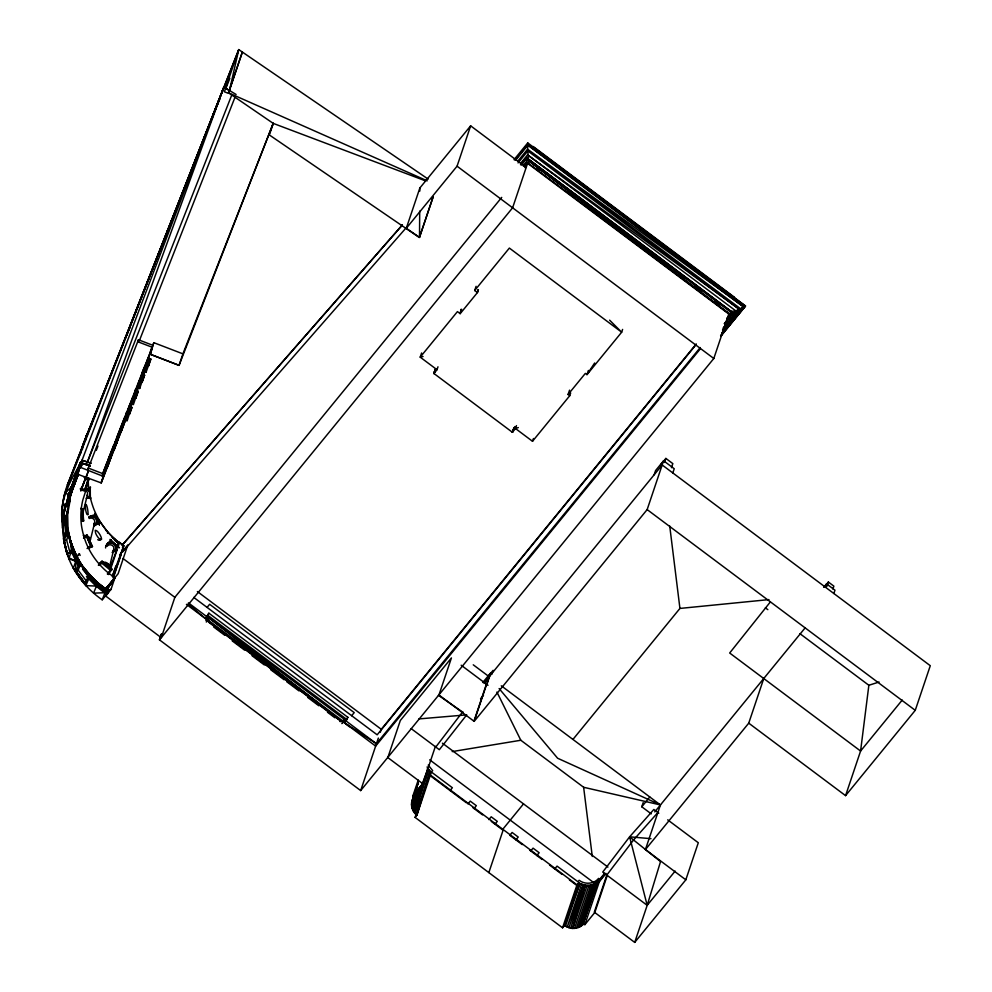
<?xml version="1.0" encoding="UTF-8"?>
<svg xmlns="http://www.w3.org/2000/svg" width="992" height="992" viewBox="0 0 992 992"><rect width="100%" height="100%" fill="white"/><g stroke="black" fill="none" stroke-linecap="round" stroke-linejoin="round"><path stroke-width="1.49" d="M526.194 167.437L470.642 125.835L419.864 187.972L406.286 228.309L419.517 237.361L419.703 211.122M419.839 191.059L419.864 187.972M720.961 335.978L745.463 306.007L527.744 142.922L527.719 144.572L514.984 160.158M97.228 520.44L97.117 521.953A5.134 4.799 18.6 0 1 93.942 525.624M101.482 539.003L101.494 538.557A5.382 1.513 58 0 0 96.534 530.683L95.22 530.311L95.542 532.791A4.898 1.376 57.9 0 0 98.518 537.924A4.898 1.376 57.9 0 0 101.01 538.966L101.556 539.338L99.423 540.293M82.138 449.475L82.733 445.024L124.322 340.888M65.125 518.233C57.908 550.014 76.496 582.081 102.201 599.8L110.992 589.409L114.874 577.89L106.925 571.752A76.88 71.87 18.6 0 1 86.068 542.81A91.624 85.647 18.6 0 1 81.518 525.872A76.88 71.87 18.6 0 1 82.82 500.067L85.548 491.424L81.133 489.862L85.982 477.226M66.724 526.541L66.551 515.009L66.241 520.862L68.039 535.556M80.389 462.322L67.94 496.608L80.724 462.842L90.284 465.992L80.389 462.322L81.803 465.037L81.158 466.972L79.633 467.046L64.939 507.966L65.249 507.061C60.5 523.95 62.682 541.756 69.118 557.851L75.739 561.224L79 566.358L71.188 551.688L72.627 550.833L70.94 545.488L77.178 560.071L81.121 566.544M66.154 515.257L62.608 528.327C62.546 505.474 73.507 484.803 81.108 463.872L71.511 486.861L67.357 502.51M66.526 520.874L64.988 521.259L65.137 518.32L65.77 531.563L63.389 538.631L67.072 553.784L63.724 540.9L65.77 531.563L67.022 512.07M67.605 511.574L68.014 528.947L69.651 536.957L68.994 538.892M145.998 372.397L146.432 364.808L145.576 364.473L143.257 371.343L145.998 372.397L150.846 359.054L148.106 358L145.799 364.87L148.54 365.924L150.846 359.054M148.54 365.924L148.961 358.335L145.799 364.87L153.847 342.686L182.925 353.859L179.056 365.354L149.99 354.169L179.056 365.354L273.259 123.206L182.925 353.846M562.563 927.793L577.009 884.839L578.745 882.719L579.861 883.45L564.299 925.672L562.563 927.793L415.102 817.396L416.838 815.275C412.647 812.014 410.514 806.248 411.94 801.09L418.202 782.477M743.392 306.751L740.491 308.686L527.583 149.197L743.392 306.751L721.816 333.052L743.392 306.751L527.818 145.266L527.583 149.197L517.774 161.2M86.242 579.576L85.833 585.602L95.964 586.074L104.582 592.732L110.992 589.409L105.412 591.505L96.832 584.883L86.316 573.909M528.376 160.94L527.843 150.92L738.68 308.859L734.762 313.646L738.68 308.859L527.57 154.876L520.713 163.271M145.824 372.335L146.432 364.808L148.316 365.527M99.163 565.403L102.04 561.881L111.563 569.594L107.52 574.021M117.924 546.704C122.822 549.159 113.386 547.386 119.598 542.401L123.814 545.65L112.964 577.852M112.89 448.892L114.39 445.061L115.828 445.606L118.135 438.737L116.709 438.191L112.89 448.892L114.328 449.438L115.196 442.023M67.704 502.225L68.398 496.732L69.006 498.616L77.202 476.234L69.006 498.616L71.511 486.861L80.278 462.669L90.284 465.992M799.874 633.628L868.856 685.274L860.585 751.031L845.568 795.646L748.737 723.156L763.753 678.528M99.026 565.018L102.052 561.385L99.026 564.783M102.04 562.427L99.87 565.378M64.381 518.06L62.608 528.327L63.426 517.154L63.128 518.06M70.209 499.819L67.89 512.69L65.856 518.717L63.376 518.221L65.348 505.275L62.831 518.469L65.348 505.275L68.175 505.833L70.209 499.819L67.803 499.348L64.939 507.966L65.559 506.044M66.365 505.325L67.94 496.608L80.278 462.669M66.489 505.362L67.32 500.898L77.984 475.106M66.774 505.064L67.803 499.348M65.856 518.717L68.175 505.833M69.031 501.592L72.614 489.044L68.82 500.824M205.84 620.583L208.382 617.47L345.092 719.882L344.546 722.808L349.382 726.677M460.995 309.355L460.189 313.67L457.436 311.612L420.211 357.157L437.001 369.731L433.926 373.488L512.405 432.289L515.48 428.532L516.472 425.593M477.97 289.689L477.437 292.566L460.189 313.67L461.652 309.318M64.182 515.803L62.831 518.469L65.782 505.362M229.487 90.322L238.762 49.6L428.172 179.118M85.287 440.944L86.651 435.079L79.062 456.543M80.451 453.778L82.249 446.462L82.485 449.252M83.204 511.835L87.457 494.673M90.495 539.45L94.724 522.412M109.554 566.544L113.807 549.407M68.808 497.686L71.511 486.861M115.828 445.606L116.634 442.568L114.328 449.438M606.05 873.468L599.317 881.714L598.139 880.834L594.307 883.847L590.848 885.124L585.218 885.31L572.657 928.438L570.76 928.264L564.299 925.672L578.745 882.719M658.787 813.18L653.852 809.472L629.622 836.826L647.181 905.324L660.536 861.589L629.622 836.826L602.739 872.055L647.181 905.324L634.706 942.4L594.307 912.156L606.782 875.08L633.665 839.852L657.894 812.498M207.464 620.409L208.382 617.47L341.211 721.023L345.092 719.882L342.55 722.994M225.32 88.933L238.762 49.6L68.014 483.253C62.322 498.182 60.115 514.6 63.128 530.373M67.32 500.898L70.432 491.065L71.895 491.102L78.418 474.226M68.77 497.81L71.908 487.89L69.006 498.616M68.547 500.762L78.132 474.027M80.811 491.077L86.341 475.974M67.27 501.047L70.432 491.065L65.67 505.697M80.166 488.907L84.568 490.321L88.189 479.248L85.386 478.342M88.61 478.925L84.965 489.912L88.61 478.925L84.196 477.499M85.324 490.098L88.982 478.615L85.597 477.598M80.65 488.535L85.411 490.246L89.144 478.541L86.366 477.648M78.455 474.015L71.895 491.102L79.633 467.046L103.292 476.346L101.085 482.881L77.252 474.102L79.633 467.046M68.014 483.253L67.406 485.026L223.87 87.147L236.096 94.451M86.664 435.079L86.18 436.505L91.673 424.055M122.103 346.853L122.785 344.819M164.511 239.097L168.888 227.466L124.893 339.45L171.926 220.187L165.205 237.051M67.022 531.042L67.84 535.06M169.744 225.581L219.257 99.448L211.135 120.392L214.991 110.112M66.278 534.465L64.257 540.479L67.072 553.784L63.835 540.566L66.613 540.008L68.634 533.981L66.278 534.465L65.77 531.563L67.295 531.018L67.121 511.984M172.472 218.848L173.154 216.802L170.426 223.535M65.05 546.766L64.257 540.479L67.072 553.784M87.78 481.48A6.163 5.766 18.6 0 0 87.866 479.979L88.189 479.248M66.142 550.833L66.452 549.928M210.614 121.743L211.308 119.697M138.458 339.772L137.801 341.732L152.297 347.299L150.474 353.983L152.954 345.34L138.458 339.772L87.569 469.997L88.226 468.038L102.722 473.618L152.396 346.778M83.092 520.279L83.675 521.073L82.634 508.71L82.534 521.37L81.902 509.69M63.724 540.9L67.183 553.449L70.048 552.866L72.081 546.852M72.366 550.92L70.767 545.526M63.042 524.396C61.963 514.116 62.161 503.502 64.778 493.483L223.87 87.147L225.767 88.226L224.366 91.785L228.334 93.322L242.358 52.068L228.569 92.839L273.271 123.405L425.481 180.842M101.965 475.85L107.012 462.284M105.574 467.579L107.88 460.71L109.318 461.268L107 468.137L105.574 467.579L109.38 456.878L110.819 457.436L108.5 464.306L107.074 463.748M82.547 569.086L89.392 577.27L85.833 585.602L73.358 568.292L75.739 561.224L77.116 560.22L72.627 550.833L75.739 561.224L75.789 572.024L83.948 583.135L86.453 581.25L88.486 575.224L80.253 564.163L78.281 565.44L75.789 572.024M76.545 556.388L70.01 540.367L77.351 558.36L74.735 552.718M120.206 430.206L122.524 423.336L123.95 423.882L121.644 430.751L120.206 430.206L126.641 412.821L129.406 413.887L127.063 420.744L124.322 419.69M81.108 566.432L76.868 560.331L71.536 548.167M129.171 406.348L126.864 413.218L132.953 396.701L135.693 397.755L133.374 404.624L130.634 403.583L129.171 406.348L131.948 407.414L129.605 414.272L127.509 413.466M86.713 535.804L84.37 536.288M88.362 548.241L91.152 547.125L86.577 536.25L83.923 537.304M139.488 380.99L141.794 374.12L144.534 375.174L142.228 382.044L139.488 380.99L143.406 370.909M138.223 391.282L135.916 398.152L133.176 397.098L135.482 390.228L138.223 391.282L135.693 397.755M73.358 568.292L84.419 582.577L83.948 583.135L75.913 571.69L78.219 570.189L80.253 564.163M139.686 388.517L142.005 381.647L139.264 380.593L136.946 387.463L139.686 388.517L139.264 380.593L142.005 381.647M79.062 577.282L79.372 576.377L76.248 571.442L84.419 582.577L76.26 571.466M82.832 566.829L76.843 557.256L82.993 567.275L87.99 573.339M91.152 547.125L86.577 536.25M89.193 577.443L105.586 591.306L102.201 599.8M102.536 563.394L102.908 562.29M97.129 582.192L104.817 588.442M109.442 568.999L109.814 567.883M105.611 588.851L114.874 577.89L105.933 589.149L114.874 577.89L105.412 591.505M501.729 197.383L174.852 597.333L161.274 637.682L105.66 596.018L106.628 593.142M108.078 588.814L109.542 584.499M112.369 576.265L115.816 566.023M109.182 590.228L108.202 593.117L105.66 596.018M111.116 584.474L112.084 581.585M114.03 575.819L121.297 554.206M700.402 348.725L375.646 746.096L344.546 722.808L347.882 717.328L208.89 613.205L205.555 618.686L186.422 604.351M188.071 603.88L205.555 618.686L208.89 613.205M419.517 237.361L433.095 197.011M406.286 228.309L457.064 166.185L470.642 125.835M421.612 352.966L420.211 357.157L423.051 356.525M435.724 369.222L433.926 373.488L435.364 369.222M437.001 369.731L437.98 366.804M478.417 289.664L477.437 292.566L474.684 290.507L476.098 286.316M735.246 314.501L526.343 157.554L735.246 314.501L722.523 330.063M525.338 167.958L526.814 163.581M527.831 162.576L512.616 207.787L159.489 639.865L360.679 790.587L713.806 358.496L729.021 313.286M347.882 717.328L344.546 722.808L376.439 743.727L700.228 347.56M360.679 790.587L378.349 738.073M380.308 732.232L381.288 729.318L696.272 343.926M514.811 426.597L512.405 432.289L513.844 428.023M411.94 801.09L414.073 796.799L412.895 795.919L418.227 780.084M518.308 427.577L515.48 428.532L532.506 441.291L533.448 438.501M412.523 799.403L418.314 782.229M411.593 802.838L418.339 782.787M411.494 804.611L416.479 789.644M411.63 806.409L417.421 789.223M418.773 788.132L412.027 808.17L419.827 786.842M420.844 785.54L412.647 809.881L427.961 768.564L427.106 766.928M413.503 811.518L435.414 746.344M429.028 770.077L414.569 813.031L427.961 768.564L431.297 772.322L416.838 815.275L430.292 771.466L415.834 814.42M415.102 817.396L416.07 814.531M417.992 808.802L421.364 798.783M532.506 441.291L569.73 395.734L568.081 394.506L569.557 390.154M569.73 395.734L570.673 392.944M588.392 370.45L586.979 374.629L585.342 373.401L568.081 394.506M486.415 684.12L473.94 721.196L438.948 694.995L451.434 657.919L400.322 720.502L387.835 757.578L422.828 783.767L412.895 795.919M486.898 684.48L490.817 672.7L482.819 682.496M491.734 674.399L493.098 670.344L487.853 676.767M622.604 329.406L621.674 332.196L586.979 374.629L594.654 362.998M488.833 872.6L503.291 829.647M654.162 474.771L655.576 470.568L663.586 460.772L674.225 468.732L672.812 472.936M845.568 795.646L915.256 710.322L930.285 665.706L662.172 464.975L489.192 676.742L474.176 721.37L647.156 509.59L663.586 460.772M664.504 462.47L665.868 458.416L672.836 463.624L671.472 467.691M565.403 926.404L579.861 883.45L588.789 886.538M581.572 884.281L567.114 927.235L583.358 884.914L588.988 886.538M568.912 927.867L583.358 884.914L570.76 928.264L585.218 885.31M589.298 886.414L587.115 885.484L572.657 928.438L574.542 928.376L588.988 885.422M574.542 928.376L576.389 928.078L590.848 885.124M576.389 928.078L578.175 927.545L592.621 884.591M578.175 927.545L579.861 926.801L594.307 883.847M579.861 926.801L581.411 925.858L595.87 882.905L593.241 885.571M581.411 925.858L582.825 924.718L597.283 881.764M582.825 924.718L598.139 880.834L599.317 881.714M583.693 923.788L584.858 924.668L599.875 880.04L605.294 873.419M607.389 875.093L594.791 912.516L584.858 924.668M651.248 813.862L641.787 806.781L643.2 802.578M634.706 942.4L685.819 879.817L645.42 849.574L660.436 804.946L501.282 685.794M685.819 879.817L698.294 842.741L667.69 819.838M825.431 587.202L826.559 583.891L834.966 590.178L833.838 593.501M826.919 586.297L828.357 582.019L833.863 586.148L832.908 589M68.882 500.7L69.539 498.765M70.072 542.884L70.717 540.95C77.116 560.902 89.379 578.497 104.582 592.732L93.583 593.142L97.018 584.685M73.346 548.75L72.689 550.696L70.717 540.95L72.478 547.596M77.178 560.071L77.835 558.136M149.544 358.546L101.184 482.992L109.318 461.268M82.187 566.519L87.333 572.731M90.111 575.186L89.454 577.121L82.795 568.924L83.44 566.99L97.08 584.536L105.586 591.306M96.819 582.515L106.293 589.211L105.462 591.368M108.748 574.591L117.13 549.717M118.122 546.79L119.598 542.401L117.453 544.93M273.271 123.405L269.353 134.962L419.38 237.547L433.144 196.85M435.438 369.346L433.926 373.488L435.252 369.669M122.958 546.666L123.318 545.674L111.749 536.684M107 468.137L110.819 457.436M114.601 540.206L114.948 539.226L105.97 530.41M81.803 465.037L80.265 467.691L81.071 463.996L72.094 488.858L79.124 470.493M107.496 533.287L107.855 532.307L98.642 519.957M86.428 464.764L223.87 87.147L82.026 460.325C72.379 478.008 60.847 496.025 61.715 516.683L62.905 524.235M512.405 432.289L514.005 427.998M142.054 381.97L144.534 375.174L141.794 374.12M83.985 536.846L86.775 535.73L91.934 546.493L86.651 536.04L87.011 535.097L92.492 546.542L87.147 548.526M146.456 365.118L148.961 358.335M112.53 576.005L123.814 545.65L122.413 547.324M110.434 567.002L116.907 549.63M71.957 490.978L76.372 479.235M80.203 467.678L81.294 464.851M433.926 373.488L435.562 369.247M211.16 120.354L219.257 99.448M238.762 49.6L216.529 106.181L219.84 99.25M225.916 88.313L229.859 78.294M79.856 465.347L80.984 462.458M82.051 463.202L82.026 460.325L87.507 461.9L231.731 95.108M96.286 450.356L97.972 446.028M139.302 340.851L234.968 97.34M108.14 459.408L113.782 444.999M116.61 437.782L124.508 417.607M125.637 414.73L126.765 411.841M134.664 391.666L135.792 388.79M142.005 372.93L144.262 367.164M150.474 351.317L151.602 348.428M152.731 345.551L153.859 342.662M137.094 387.029L133.176 397.098L135.743 398.09L133.833 397.358M146.94 363.506L148.453 359.625M109.814 459.99L126.74 416.764M129.518 409.684L133.846 398.635M134.528 396.899L144.559 371.256M145.65 368.491L147.436 363.928M142.513 380.345L144.534 375.174M129.406 413.887L131.948 407.414M82.001 487.27L85.808 477.623M168.206 229.499L171.938 220.174M127.05 334.155L130.15 327.124M143.257 371.343L146.432 364.808M127.447 419.616L126.889 420.682L126.641 412.821M105.636 591.145L114.874 577.89L105.487 589.198M98.94 523.292L95.195 514.141C93.93 511.116 95.306 517.588 98.778 523.776L94.029 525.363A5.134 4.799 18.6 0 0 96.15 523.95M90.098 497.451L90.26 487.853L90.334 498.021L86.502 497.959A5.134 4.799 18.6 0 0 89.503 495.851L90.21 493.185A5.134 4.799 18.6 0 0 86.316 488.448M435.786 747.05L462.669 711.822M770.375 601.908L729.678 653.009L860.585 751.031L902.212 700.067M726.876 318.643L730.769 313.819L726.851 318.618M724.408 323.69L731.24 315.282L734.006 314.625L526.392 159.104L521.494 165.106M88.982 478.615L84.779 477.536M484.505 682.905L489.403 676.904M514.03 159.7L527.744 142.922M516.088 159.638L527.818 145.266M518.047 162.899L527.843 150.92M520.478 164.746L526.343 157.554M523.689 165.614L526.64 162.018L526.392 159.104L731.24 315.282L724.383 323.677M523.379 166.197L526.318 162.601M524.644 166.892L527.583 163.308L728.773 314.018M207.08 607.402L209.622 604.289L354.218 712.603L351.676 715.716M474.684 290.507L509.367 248.074L621.674 332.196L609.609 320.156M206.299 622.046L207.998 619.975L343.579 721.531L341.88 723.602M695.727 345.055L377.171 734.812L193.725 597.395M733.832 313.261L738.68 308.859M723.218 327.819L734.006 314.625M722.647 329.691L735.37 314.129M722.833 330.286L740.491 308.686M720.601 335.457L745.463 306.007L527.719 144.572L744.124 306.677M720.936 335.941L745.463 306.007M660.61 464.839L665.868 458.416M484.071 683.438L489.44 676.928L473.258 664.814M467.939 803.954L470.245 801.127L476.346 805.69L474.04 808.517M488.882 819.628L491.189 816.8L497.29 821.376L494.983 824.191M573.252 739.052L679.929 608.431L768.974 599.602M523.516 803.892L502.398 829.746L491.238 821.388M515.914 839.864L518.221 837.05L512.12 832.474L509.814 835.301L522.251 844.601M530.757 850.975L533.051 848.148L539.152 852.723L536.858 855.538M554.739 868.93L557.045 866.115L577.952 881.764L579.154 880.288C584.858 884.715 593.972 884.157 598.585 878.416L599.738 879.272M641.787 806.781L649.797 796.985M823.844 587.202L826.559 583.891M824.203 587.103L828.357 582.019M596.738 882.942L604.574 873.344M654.757 811.902L805.107 627.899M645.42 849.574L748.737 723.156M647.181 905.324L675.143 871.088M119.561 554.962L127.844 544.893L118.135 573.736L106.169 588.293M480.55 698.678L483.513 695.218M402.38 224.874L122.066 545.278L402.306 225.085M406.559 227.342L122.165 552.408M79.41 553.883L76.545 557.095L79.372 561.807M98.369 565.328L102.04 561.212L112.158 569.408L107.806 574.058M99.126 565.142L102.04 561.212M107.396 573.909L111.092 569.768L110.757 570.462L101.816 563.208M72.366 485.919L64.778 493.483L69.304 494.239M114.725 550.61L118.172 547.175L110.645 540.342L107.198 543.777A5.134 4.799 18.6 0 1 114.415 543.765L115.27 544.757M532.208 147.535L533.225 146.531L734.415 297.24M111.972 569.42L102.015 561.658M342.525 721.581L345.092 719.882M111.563 569.594L102.015 562.204M99.51 539.908L101.01 538.966M67.605 553.362L71.188 551.688L68.808 558.756L75.739 561.224L78.269 565.415M84.37 536.151L87.011 535.097M83.985 536.672L86.85 535.531L92.144 546.58L86.949 535.258M83.923 537.131L86.651 536.04M83.526 538.135L86.304 537.019M87.631 547.485L91.562 545.91M87.73 547.596L91.748 545.984L92.492 546.542M87.494 548.068L91.475 546.48M87.606 548.192L91.934 546.493M90.284 516.212L95.034 514.625M868.856 685.274L879.086 682.012M89.875 488.386C90.669 483.265 91.165 492.516 87.544 488.3M88.462 478.665L89.144 478.541M452.203 751.589L520.825 740.255L583.631 787.276L660.436 804.946L557.591 758.223L499.1 688.547M105.896 589.273L97.08 584.536L97.737 582.602C75.615 561.261 99.609 586.123 104.73 588.665M730.819 311.488L735.791 310.868L527.57 154.876M339.847 721.494L343.579 721.531M83.018 520.899L82.1 508.958M418.847 718.927L466.711 714.86L439.332 749.704L411.172 728.624M587.673 886.079L589.868 886.005L585.466 885.881M67.493 504.358L62.868 504.097L65.956 507.16M629.622 836.826L650.988 838.674M584.784 885.658L587.698 886.104L579.241 883.723M106.293 589.211C97.166 583.16 89.106 575.174 82.572 566.271L84.332 568.453M111.377 569.234L112.158 569.408M82.026 460.325L91.19 463.326L87.494 461.912M85.51 478.218L88.387 479.148M84.928 479.024L87.866 479.967M80.65 488.374L85.101 489.936M583.321 885.434L579.886 884.157M228.569 92.839L427.217 180.842M117.093 541.768L119.573 543.331M112.468 537.614L117.986 542.636M118.172 547.175L110.806 539.859C112.183 541.173 108.5 537.8 110.645 540.342M225.767 88.226L229.363 90.694M438.402 695.28L463.016 712.306M97.365 582.986L104.681 588.368M535.172 165.218L526.516 158.732L535.134 165.28M545.054 172.62L550.002 176.328M563.592 186.508L566.06 188.356M583.37 201.314L585.838 203.174M600.668 214.284L605.604 217.98M619.206 228.16L625.382 232.798M637.744 242.048L641.44 244.826M656.27 255.936L661.218 259.644M674.808 269.824L680.996 274.449M693.346 283.712L700.761 289.267M711.884 297.588L716.832 301.295M730.422 311.476L732.89 313.336M537.168 168.789L539.636 170.636M567.994 191.89L575.397 197.433M587.723 206.671L593.886 211.284M603.756 218.674L611.159 224.217M623.484 233.455L629.647 238.08M643.213 248.236L645.68 250.083M659.246 260.251L665.409 264.864M678.974 275.032L683.91 278.727M695.008 287.035L701.17 291.648M714.736 301.816L719.671 305.511M526.64 162.018L731.24 315.282M457.064 166.185L713.806 358.496M647.156 509.59L915.256 710.322M765.378 607.811L767.845 609.658M461.181 665.223L488.002 685.311M442.444 743.194L607.922 867.082M429.71 759.822L595.758 884.145M197.383 591.554L381.288 729.318M429.561 774.442L577.009 884.839M430.454 775.868L450.058 790.55L452.364 787.735L431.458 772.086L432.661 770.61L428.222 765.092M450.306 790.736L466.426 802.813M472.626 807.463L482.558 814.891M529.691 850.169L542.091 859.456M549.531 865.036L562.104 874.436M569.383 879.892L576.823 885.459M208.097 615.573L347.088 719.696M188.406 602.876L206.348 616.317M345.352 720.44L376.439 743.727M209.87 622.629L341.211 721.023M341.087 721.382L208.506 622.071L207.998 619.975M122.983 558.484L174.852 597.333M213.64 626.956L224.775 635.289M232.202 640.857L244.565 650.12M251.993 655.687L264.368 664.962M270.556 669.588L284.171 679.793M286.638 681.64L299.014 690.916M307.681 697.401L318.816 705.746M327.484 712.231L334.899 717.786M714.773 301.68L717.241 303.552M119.077 542.748L116.659 540.876A83.712 78.256 18.6 0 1 93.955 509.367A100.142 93.62 18.5 0 1 89.826 495.442M115.097 540.64L117.515 542.512M89.367 574.628L97.328 582.49M82.572 566.271L94.004 579.353M86.44 576.55L95.964 586.074L89.392 577.27M85.87 570.809L88.747 574.343M86.093 570.636L89.615 574.988M78.219 570.189L86.453 581.25M76.843 557.256L82.882 566.705M76.917 560.195L80.092 565.415M77.153 557.876L79.348 561.398M80.798 563.754L82.993 567.275M427.366 768.589L428.693 770.846M66.836 527.496L67.27 528.215L66.91 523.875M496.918 692.056L520.825 740.255M86.788 535.63L91.128 544.695M86.812 535.544L91.648 545.65M80.141 555.421L79.31 553.697L76.545 557.095L75.144 554.168L76.434 557.442M72.614 548.39L77.351 558.36M77.116 560.22L79.819 566.469M68.87 536.449L72.354 547.522L67.853 530.41M70.11 541.161L72.664 548.254L69.924 541.049M85.076 489.279L85.411 490.246M67.828 530.323L69.651 536.957M68.634 533.981L72.441 547.423M66.613 540.008L70.048 552.866M97.142 520.701L96.906 519.2A5.134 4.799 18.6 0 0 89.119 516.782M67.878 531.91L68.572 534.849M67.816 530.918L69.105 537.056M68.175 534.886L66.588 520.738M67.357 535.358L67.295 531.018L68.113 535.023M67.295 531.018L68.212 535.544M583.631 787.276L592.286 856.468M669.724 526.02L679.929 608.431M66.96 525.45L67.27 528.215M66.96 523.54L67.344 527.632M66.91 521.705L67.357 527.533M208.382 617.47L208.63 621.699M90.098 488.349L90.334 498.021M88.672 488.238A83.7 78.244 18.6 0 1 88.276 481.48M89.032 517.043A5.134 4.799 18.6 0 1 96.819 519.473M93.769 526.12A5.134 4.799 18.6 0 0 96.943 522.449L96.646 519.957A5.134 4.799 18.6 0 0 88.858 517.539M84.308 535.63A6.163 5.766 18.6 0 1 85.895 535.866M89.664 538.656A6.163 5.766 18.6 0 1 90.297 540.07M87.532 536.04A6.163 5.766 18.6 0 1 90.446 539.636M83.316 535.568A6.336 5.927 18.6 0 1 86.564 535.978M88.015 536.759A6.336 5.927 18.6 0 1 89.23 537.85M97.204 521.705A5.134 4.799 18.6 0 1 96.832 522.896M87.656 537.862A6.336 5.927 18.6 0 1 90.297 543.38M89.131 518.481A3.72 3.484 18.6 0 1 93.843 523.999M98.382 540.082A4.898 1.389 58.1 0 1 97.737 539.586M112.406 552.122A5.134 4.799 18.6 0 0 115.742 546.183L114.316 544.013A5.134 4.799 18.6 0 0 105.884 546.208M112.245 552.618A5.134 4.799 18.6 0 0 115.568 546.679L114.154 544.509A5.134 4.799 18.6 0 0 106.169 545.538M105.598 547.968A5.134 4.799 18.6 0 1 105.722 546.716M98.58 564.398A6.163 5.766 18.6 0 1 100.936 562.476M105.611 562.315A6.163 5.766 18.6 0 1 109.17 565.341M109.703 566.792A6.163 5.766 18.6 0 1 109.827 568.304M103.887 562.414A6.163 5.766 18.6 0 1 105.462 562.749M106.9 563.468A6.163 5.766 18.6 0 1 109.021 565.775M115.828 545.922A5.134 4.799 18.6 0 1 113.708 551.378M104.172 563.506A6.336 5.927 18.6 0 1 109.058 567.461M104.544 562.402A6.336 5.927 18.6 0 1 106.119 562.91M107.52 563.778A6.336 5.927 18.6 0 1 108.649 564.956M107.111 546.319A3.72 3.484 18.6 0 1 112.592 545.65A3.72 3.484 18.6 0 1 112.815 550.92M87.519 482.211A6.336 5.927 18.6 0 1 86.589 485.125M84.915 488.523A5.134 4.799 18.6 0 1 90.123 493.446L89.342 496.347A5.134 4.799 18.6 0 1 86.292 498.542M84.742 489.019A5.134 4.799 18.6 0 1 89.962 493.942M87.767 497.339A5.134 4.799 18.6 0 1 86.54 497.798M82.026 511.364A6.336 5.927 18.6 0 1 83.043 515.865M80.836 508.288A6.163 5.766 18.6 0 1 83.402 512.108M81.294 509.057A6.336 5.927 18.6 0 1 82.398 510.26M83.415 514.761A6.336 5.927 18.6 0 1 82.906 516.224M82.745 511.091A6.163 5.766 18.6 0 1 83.254 512.542M84.097 489.974A3.732 3.497 18.4 0 1 87.048 495.492M85.386 505.908L85.362 506.8A4.898 0.856 80.6 0 0 86.304 512.69A4.898 0.856 80.6 0 0 87.569 514.191L87.928 514.736L88.015 513.906A5.382 0.942 80.6 0 0 86.329 504.792L85.647 504.184L85.386 505.908M90.346 498.145C90.458 501.332 90.818 495.343 90.346 498.145M98.741 523.082L99.386 524.88L98.741 523.082M88.35 470.84L86.143 477.375L88.362 470.84M161.448 634.037L159.489 639.865L161.448 634.037M82.51 508.834L83.39 521.023L82.51 508.834M66.6 535.63L65.77 531.563L66.576 535.705"/></g></svg>
